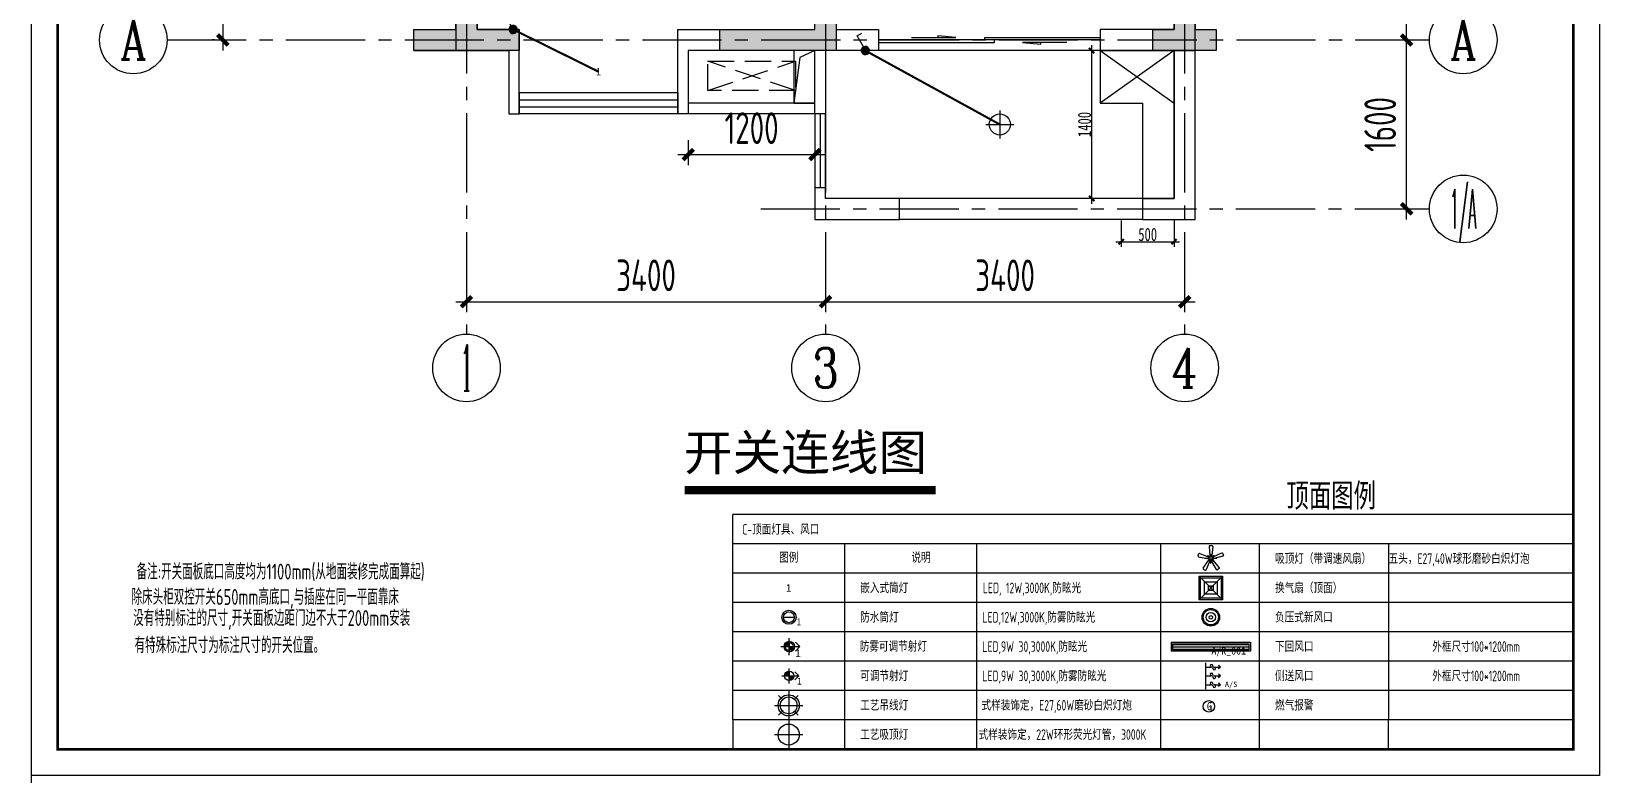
# Model space of a CAD drawing. Header units: millimetres. Extents: x -133666 to 228300, y -346623 to 180165.
# Drawn here: x 22354 to 37204, y -215593 to -208544 of the extents above; entities that cross this region are included whole.
import ezdxf
from ezdxf.enums import TextEntityAlignment as Align

# ---------------------------------------------------------------- set-up
doc = ezdxf.new("R2010")
doc.units = ezdxf.units.MM
doc.header["$LTSCALE"] = 1000
for name, pattern in [('CENTER', [50.8, 31.75, -6.35, 6.35, -6.35]), ('CENTER2', [1.125, 0.75, -0.125, 0.125, -0.125]), ('DASH', [0.35, 0.25, -0.1]), ('DASHED', [19.05, 12.7, -6.35])]:
    doc.linetypes.add(name, pattern=pattern)
doc.layers.get('0').update_dxf_attribs({"linetype": 'CONTINUOUS'})
doc.layers.get('Defpoints').update_dxf_attribs({"color": 6, "linetype": 'CONTINUOUS'})
for name, color, linetype in [('6#轴网(1-4)20181120$0$11 12 17 18 19 20 21 22-ZW$0$AXIS_轴号_A', 8, 'CONTINUOUS'), ('6#轴网(1-4)20181120$0$11 12 17 18 19 20 21 22-ZW$0$AXIS_轴文_A', 8, 'CONTINUOUS'), ('6#轴网(1-4)20181120$0$AXIS_TEXT', 8, 'CONTINUOUS'), ('A-FUR', 8, 'CONTINUOUS'), ('A-洞口', 105, 'CONTINUOUS'), ('A-空调室外机', 5, 'DASH'), ('AE-FLOR', 151, 'CONTINUOUS'), ('AXIS', 253, 'CENTER'), ('BORDER', 7, 'CONTINUOUS'), ('C-顶面灯具、灯带', 22, 'CONTINUOUS'), ('C-顶面设备（风口、换气扇、投影仪）', 7, 'CONTINUOUS'), ('DIM', 3, 'CONTINUOUS'), ('M-机电点位(布局空间)', 7, 'CONTINUOUS'), ('P-平面设备(顶面显示)', 22, 'CONTINUOUS'), ('PUB_HATCH', 8, 'CONTINUOUS'), ('PUB_TEXT', 7, 'CONTINUOUS'), ('W-文字', 35, 'CONTINUOUS'), ('WALL', 2, 'CONTINUOUS'), ('WINDOW', 4, 'CONTINUOUS'), ('ZZ001-PC 轮廓', 30, 'CONTINUOUS'), ('剪力墙', 6, 'CONTINUOUS'), ('栏杆', 142, 'CONTINUOUS')]:
    doc.layers.add(name, color=color, linetype=linetype)
doc.styles.add('6#轴网(1-4)20181120$0$11 12 17 18 19 20 21 22-ZW$0$_TCH_AXIS', font='COMPLEX', dxfattribs={"bigfont": 'GBCBIG'})
doc.styles.add('6#轴网(1-4)20181120$0$COMPLEX', font='COMPLEX')
doc.styles.add('DIM', font='', dxfattribs={"width": 0.7})
doc.styles.get("Standard").update_dxf_attribs({"font": 'tssdeng.shx', "bigfont": 'tssdchn.shx'})
doc.styles.add('WORD-1', font='tssdeng.shx', dxfattribs={"width": 0.7, "bigfont": 'tssdchn.shx'})
doc.styles.add('WORD-2', font='simhei.ttf')
doc.styles.add('XZ', font='', dxfattribs={"width": 0.7})
doc.styles.add('ZZ', font='tssdeng.shx', dxfattribs={"width": 0.7, "bigfont": 'tssdchn.shx'})
doc.styles.add('图框－2', font='tssdeng.shx', dxfattribs={"width": 0.7, "bigfont": 'TSSDCHN.shx'})
doc.styles.add('黑体', font='simhei.ttf')
doc.styles.get('DIM').set_extended_font_data('SimSun')
doc.styles.get('XZ').set_extended_font_data('SimSun')
doc.dimstyles.new('TSSD_100_100', dxfattribs={"dimtxt": 300, "dimasz": 100, "dimexe": 100, "dimexo": 250, "dimgap": 100, "dimtad": 1, "dimdec": 0, "dimzin": 0, "dimdsep": 46, "dimtxsty": 'ZZ', "dimblk": 'ARCHTICK', "dimcen": 0, "dimdle": 100, "dimclrd": 256, "dimclrt": 7, "dimadec": 0, "dimazin": 0, "dimtfac": 1, "dimtdec": 0, "dimtix": 1, "dimtmove": 2, "dimatfit": 3, "dimfxl": 0, "dimtolj": 1, "dimtzin": 0, "dimarcsym": 0})
doc.dimstyles.new('金螳螂1-50', dxfattribs={"dimscale": 50, "dimtxt": 2.5, "dimasz": 1, "dimexe": 1, "dimexo": 1, "dimgap": 0.1, "dimtad": 1, "dimdec": 0, "dimrnd": 5, "dimzin": 0, "dimdsep": 46, "dimtxsty": 'DIM', "dimblk": 'ARCHTICK', "dimcen": 2, "dimdle": 1, "dimclrd": 254, "dimclre": 254, "dimclrt": 30, "dimadec": 0, "dimazin": 0, "dimtfac": 1, "dimtdec": 0, "dimtix": 1, "dimtmove": 2, "dimatfit": 3, "dimldrblk": 'A', "dimfxl": 0, "dimtolj": 1, "dimtzin": 0, "dimarcsym": 0})

# ---------------------------------------------------------------- blocks, each defined once
blk = doc.blocks.new('6#轴网(1-4)20181120$0$_AXISO')
at = {"color": 8}
blk.add_circle((0, 0), 0.5, dxfattribs=at)
at = {"layer": '6#轴网(1-4)20181120$0$AXIS_TEXT', "color": 8, "style": '6#轴网(1-4)20181120$0$COMPLEX', "width": 1.041667}
blk.add_attdef('A', text='', height=0.56, dxfattribs=at).set_placement((-0.25, -0.28), (0.25, -0.28), align=Align.FIT)
blk = doc.blocks.new('_ArchTick')
at = {"color": 0, "linetype": 'ByBlock', "const_width": 0.4}
blk.add_lwpolyline([(-0.5, -0.5), (0.5, 0.5)], dxfattribs=at)
blk = doc.blocks.new('*D354')
at = {"layer": 'Defpoints', "color": 0}
for p in [(3400, -1600), (0, -1725), (3400, -2379)]:
    blk.add_point(p, dxfattribs=at)
at = {"layer": 'DIM', "color": 0, "lineweight": -2}
for p, q in [((3400, -1850), (3400, -2479)), ((0, -1975), (0, -2479))]:
    blk.add_line(p, q, dxfattribs=at)
at = {"layer": 'DIM', "lineweight": -2}
blk.add_line((-100, -2379), (3500, -2379), dxfattribs=at)
at = {"layer": 'DIM', "lineweight": -2, "xscale": 100, "yscale": 100, "zscale": 100, "rotation": 180}
blk.add_blockref('_ArchTick', (0, -2379), dxfattribs=at)
at = {"layer": 'DIM', "lineweight": -2, "xscale": 100, "yscale": 100, "zscale": 100}
blk.add_blockref('_ArchTick', (3400, -2379), dxfattribs=at)
at = {"layer": 'DIM', "color": 7, "insert": (1700, -2129), "char_height": 300, "attachment_point": 5, "style": 'ZZ'}
blk.add_mtext('\\A1;3400', dxfattribs=at)
blk = doc.blocks.new('*D355')
at = {"layer": 'Defpoints', "color": 0}
for p in [(3400, -1600), (6800, -1600), (6800, -2379)]:
    blk.add_point(p, dxfattribs=at)
at = {"layer": 'DIM', "color": 0, "lineweight": -2}
for p, q in [((3400, -1850), (3400, -2479)), ((6800, -1850), (6800, -2479))]:
    blk.add_line(p, q, dxfattribs=at)
at = {"layer": 'DIM', "lineweight": -2}
blk.add_line((3300, -2379), (6900, -2379), dxfattribs=at)
at = {"layer": 'DIM', "lineweight": -2, "xscale": 100, "yscale": 100, "zscale": 100, "rotation": 180}
blk.add_blockref('_ArchTick', (3400, -2379), dxfattribs=at)
at = {"layer": 'DIM', "lineweight": -2, "xscale": 100, "yscale": 100, "zscale": 100}
blk.add_blockref('_ArchTick', (6800, -2379), dxfattribs=at)
at = {"layer": 'DIM', "color": 7, "insert": (5100, -2129), "char_height": 300, "attachment_point": 5, "style": 'ZZ'}
blk.add_mtext('\\A1;3400', dxfattribs=at)
blk = doc.blocks.new('*D357')
at = {"layer": 'Defpoints', "color": 0}
for p in [(-2135, 3800), (-2307, 100), (-2135, 100)]:
    blk.add_point(p, dxfattribs=at)
at = {"layer": 'DIM', "lineweight": -2}
blk.add_line((-2307, 3900), (-2307, 0), dxfattribs=at)
at = {"layer": 'DIM', "color": 0, "lineweight": -2}
for p, q in [((-2385, 3800), (-2407, 3800)), ((-2385, 100), (-2407, 100))]:
    blk.add_line(p, q, dxfattribs=at)
at = {"layer": 'DIM', "lineweight": -2, "xscale": 100, "yscale": 100, "zscale": 100}
for p, rotation in [((-2307, 3800), 90), ((-2307, 100), 270)]:
    blk.add_blockref('_ArchTick', p, dxfattribs=dict(at, rotation=rotation))
at = {"layer": 'DIM', "color": 7, "insert": (-2557, 1950), "char_height": 300, "attachment_point": 5, "rotation": 90, "style": 'ZZ'}
blk.add_mtext('\\A1;3700', dxfattribs=at)
blk = doc.blocks.new('*D359')
at = {"layer": 'Defpoints', "color": 0}
for p in [(8739, 100), (8902, 100), (8739, -1500)]:
    blk.add_point(p, dxfattribs=at)
at = {"layer": 'DIM', "lineweight": -2}
blk.add_line((8902, -1600), (8902, 200), dxfattribs=at)
at = {"layer": 'DIM', "color": 0, "lineweight": -2}
for p, q in [((8989, 100), (9002, 100)), ((8989, -1500), (9002, -1500))]:
    blk.add_line(p, q, dxfattribs=at)
at = {"layer": 'DIM', "lineweight": -2, "xscale": 100, "yscale": 100, "zscale": 100}
for p, rotation in [((8902, 100), 90), ((8902, -1500), 270)]:
    blk.add_blockref('_ArchTick', p, dxfattribs=dict(at, rotation=rotation))
at = {"layer": 'DIM', "color": 7, "insert": (8652, -700), "char_height": 300, "attachment_point": 5, "rotation": 90, "style": 'ZZ'}
blk.add_mtext('\\A1;1600', dxfattribs=at)
blk = doc.blocks.new('*D360')
at = {"layer": 'Defpoints', "color": 0}
for p in [(8739, 3800), (8902, 3800), (8739, 100)]:
    blk.add_point(p, dxfattribs=at)
at = {"layer": 'DIM', "lineweight": -2}
blk.add_line((8902, 0), (8902, 3900), dxfattribs=at)
at = {"layer": 'DIM', "color": 0, "lineweight": -2}
for p, q in [((8989, 3800), (9002, 3800)), ((8989, 100), (9002, 100))]:
    blk.add_line(p, q, dxfattribs=at)
at = {"layer": 'DIM', "lineweight": -2, "xscale": 100, "yscale": 100, "zscale": 100}
for p, rotation in [((8902, 3800), 90), ((8902, 100), 270)]:
    blk.add_blockref('_ArchTick', p, dxfattribs=dict(at, rotation=rotation))
at = {"layer": 'DIM', "color": 7, "insert": (8652, 1950), "char_height": 300, "attachment_point": 5, "rotation": 90, "style": 'ZZ'}
blk.add_mtext('\\A1;3700', dxfattribs=at)
blk = doc.blocks.new('ktswaj')
at = {"linetype": 'DASH'}
blk.add_lwpolyline([(15990, 179083), (15990, 178253), (16268, 178253), (16268, 179083)], close=True, dxfattribs=at)
for points in [[(15990, 179083), (16268, 178253)], [(15990, 178253), (16268, 179083)]]:
    blk.add_lwpolyline(points, dxfattribs=at)
blk = doc.blocks.new('$DorLib2D$00000131')
at = {"color": 0, "linetype": 'Continuous'}
for p, q in [((0.15, 0.125), (0.2319, 0.1973)), ((0.2319, 0.1973), (0.2319, 0.125)), ((-0.5, 0.125), (-0.5, 0)), ((0.0192, 0.125), (-0.5, 0.125)), ((0.0192, 0), (0.0192, 0.125)), ((0.35, 0.125), (0.15, 0.125)), ((-0.5, 0), (0.0192, 0)), ((-0.024, 0), (0.5, 0)), ((-0.024, -0.125), (-0.024, 0)), ((0.5, 0), (0.5, -0.125)), ((-0.35, -0.125), (-0.15, -0.125)), ((-0.2319, -0.1973), (-0.2319, -0.125)), ((-0.15, -0.125), (-0.2319, -0.1973)), ((0.5, -0.125), (-0.024, -0.125))]:
    blk.add_line(p, q, dxfattribs=at)
blk = doc.blocks.new('$TCHSYS$WIN2D')
for p, q in [((-0.5, 0.5), (0.5, 0.5)), ((-0.5, 0.5), (-0.5, -0.5)), ((0.5, 0.5), (0.5, -0.5)), ((0.5, 0.1667), (-0.5, 0.1667)), ((0.5, -0.1667), (-0.5, -0.1667)), ((-0.5, -0.5), (0.5, -0.5))]:
    blk.add_line(p, q)
blk = doc.blocks.new('*D868')
at = {"layer": 'Defpoints', "color": 0}
for p in [(32394, -208726), (32674, -208726), (32674, -210126)]:
    blk.add_point(p, dxfattribs=at)
at = {"layer": 'DIM', "color": 254, "lineweight": -2}
for p, q in [((32594, -208726), (32344, -208726)), ((32394, -210176), (32394, -208676)), ((32594, -210126), (32344, -210126))]:
    blk.add_line(p, q, dxfattribs=at)
at = {"layer": 'DIM', "color": 254, "lineweight": -2, "xscale": 50, "yscale": 50, "zscale": 50}
for p, rotation in [((32394, -208726), 90), ((32394, -210126), 270)]:
    blk.add_blockref('_ArchTick', p, dxfattribs=dict(at, rotation=rotation))
at = {"layer": 'DIM', "color": 30, "insert": (32326, -209426), "char_height": 125, "attachment_point": 5, "rotation": 90, "style": 'DIM'}
blk.add_mtext('\\A1;1400', dxfattribs=at)
blk = doc.blocks.new('A')
for p, q in [((-0.37, 0), (-2.13, 0)), ((-1.44, 1.15), (-1.09, 1.44)), ((-1.44, 1.15), (-0.37, 0)), ((-1.44, -1.15), (-0.37, 0)), ((-1.09, 1.44), (0, 0)), ((-1.09, -1.44), (0, 0)), ((-1.44, -1.15), (-1.09, -1.44))]:
    blk.add_line(p, q)
for points in [[(-1.44, 1.15), (-1.09, 1.44), (-0.37, 0), (0, 0)], [(-1.44, -1.15), (-1.09, -1.44), (-0.37, 0), (0, 0)]]:
    blk.add_solid(points)
blk = doc.blocks.new('*D869')
at = {"layer": 'Defpoints', "color": 0}
for p in [(32674, -210126), (33174, -210126), (33174, -210536)]:
    blk.add_point(p, dxfattribs=at)
at = {"layer": 'DIM', "color": 254, "lineweight": -2}
for p, q in [((32674, -210336), (32674, -210586)), ((33174, -210336), (33174, -210586)), ((32624, -210536), (33224, -210536))]:
    blk.add_line(p, q, dxfattribs=at)
at = {"layer": 'DIM', "color": 254, "lineweight": -2, "xscale": 50, "yscale": 50, "zscale": 50, "rotation": 180}
blk.add_blockref('_ArchTick', (32674, -210536), dxfattribs=at)
at = {"layer": 'DIM', "color": 254, "lineweight": -2, "xscale": 50, "yscale": 50, "zscale": 50}
blk.add_blockref('_ArchTick', (33174, -210536), dxfattribs=at)
at = {"layer": 'DIM', "color": 30, "insert": (32924, -210468), "char_height": 125, "attachment_point": 5, "style": 'DIM'}
blk.add_mtext('\\A1;500', dxfattribs=at)
blk = doc.blocks.new('B20190319225928')
at = {"layer": 'BORDER'}
blk.add_lwpolyline([(0, 0), (0, 29700), (42000, 29700), (42000, 0)], close=True, dxfattribs=at)
at = {"layer": 'BORDER', "const_width": 50}
blk.add_lwpolyline([(2500, 500), (2500, 29200), (41500, 29200), (41500, 500)], close=True, dxfattribs=at)
blk = doc.blocks.new('*U178')
at = {"color": 250}
blk.add_wipeout([(28, -28), (30, -27), (31, -25), (33, -23), (34, -21), (36, -18), (37, -16), (38, -14), (38, -11), (39, -9), (39, -7), (40, -4), (40, -2), (40, 1), (40, 4), (40, 6), (39, 8), (39, 11), (38, 13), (37, 16), (36, 18), (35, 20), (33, 22), (32, 24), (30, 26), (28, 28), (27, 30), (25, 31), (23, 33), (21, 34), (18, 36), (16, 37), (14, 38), (11, 38), (9, 39), (7, 39), (4, 40), (2, 40), (-1, 40), (-4, 40), (-6, 40), (-8, 39), (-11, 39), (-13, 38), (-16, 37), (-18, 36), (-20, 35), (-22, 33), (-24, 32), (-26, 30), (-28, 28), (-30, 27), (-31, 25), (-33, 23), (-34, 21), (-36, 18), (-37, 16), (-38, 14), (-38, 11), (-39, 9), (-39, 7), (-40, 4), (-40, 2), (-40, -1), (-40, -4), (-40, -6), (-39, -8), (-39, -11), (-38, -13), (-37, -16), (-36, -18), (-35, -20), (-33, -22), (-32, -24), (-30, -26), (-28, -28), (-27, -30), (-25, -31), (-23, -33), (-21, -34), (-18, -36), (-16, -37), (-14, -38), (-11, -38), (-9, -39), (-7, -39), (-4, -40), (-2, -40), (1, -40), (4, -40), (6, -40), (8, -39), (11, -39), (13, -38), (16, -37), (18, -36), (20, -35), (22, -33), (24, -32), (26, -30)], dxfattribs=at)
h = blk.add_hatch(color=250)
edge = h.paths.add_edge_path()
edge.add_arc((0, 0), 30, 90, 180)
edge.add_line((-30, 0), (0, 0))
edge.add_line((0, 0), (0, 30))
edge = h.paths.add_edge_path()
edge.add_arc((0, 0), 30, 270, 360)
edge.add_line((30, 0), (0, 0))
edge.add_line((0, 0), (0, -30))
at = {"color": 251}
for p, q in [((-64, 0), (80, 0)), ((-40, 0), (40, 0)), ((0, 25), (0, 64)), ((0, 30), (0, -48)), ((0, -64), (0, 25)), ((80, 0), (46, 34)), ((80, 0), (46, -34))]:
    blk.add_line(p, q, dxfattribs=at)
blk.add_circle((0, 0), 40)
blk.add_circle((0, 0), 30, dxfattribs=at)
at = {"style": 'WORD-2'}
blk.add_attdef('1', (46, -79), '', height=60, dxfattribs=at)
blk = doc.blocks.new('嵌入式筒灯')
at = {"color": 250}
blk.add_wipeout([(42, -43), (45, -40), (47, -37), (49, -34), (51, -31), (53, -28), (55, -24), (56, -21), (58, -17), (58, -13), (59, -10), (60, -6), (60, -2), (60, 1), (60, 5), (59, 9), (59, 13), (58, 16), (57, 20), (55, 23), (54, 27), (52, 30), (50, 33), (48, 36), (45, 39), (43, 42), (40, 45), (37, 47), (34, 49), (31, 51), (28, 53), (24, 55), (21, 56), (17, 58), (13, 58), (10, 59), (6, 60), (2, 60), (-1, 60), (-5, 60), (-9, 59), (-13, 59), (-16, 58), (-20, 57), (-23, 55), (-27, 54), (-30, 52), (-33, 50), (-36, 48), (-39, 45), (-42, 43), (-45, 40), (-47, 37), (-49, 34), (-51, 31), (-53, 28), (-55, 24), (-56, 21), (-58, 17), (-58, 13), (-59, 10), (-60, 6), (-60, 2), (-60, -1), (-60, -5), (-59, -9), (-59, -13), (-58, -16), (-57, -20), (-55, -23), (-54, -27), (-52, -30), (-50, -33), (-48, -36), (-45, -39), (-43, -42), (-40, -45), (-37, -47), (-34, -49), (-31, -51), (-28, -53), (-24, -55), (-21, -56), (-17, -58), (-13, -58), (-10, -59), (-6, -60), (-2, -60), (1, -60), (5, -60), (9, -59), (13, -59), (16, -58), (20, -57), (23, -55), (27, -54), (30, -52), (33, -50), (36, -48), (39, -45)], dxfattribs=at)
at = {"color": 251, "style": 'WORD-2'}
blk.add_attdef('1', text='', height=64, dxfattribs=at).set_placement((0, 0), align=Align.MIDDLE)
blk = doc.blocks.new('*U201')
at = {"color": 250}
blk.add_wipeout([(28, -28), (30, -27), (31, -25), (33, -23), (34, -21), (36, -18), (37, -16), (38, -14), (38, -11), (39, -9), (39, -7), (40, -4), (40, -2), (40, 1), (40, 4), (40, 6), (39, 8), (39, 11), (38, 13), (37, 16), (36, 18), (35, 20), (33, 22), (32, 24), (30, 26), (28, 28), (27, 30), (25, 31), (23, 33), (21, 34), (18, 36), (16, 37), (14, 38), (11, 38), (9, 39), (7, 39), (4, 40), (2, 40), (-1, 40), (-4, 40), (-6, 40), (-8, 39), (-11, 39), (-13, 38), (-16, 37), (-18, 36), (-20, 35), (-22, 33), (-24, 32), (-26, 30), (-28, 28), (-30, 27), (-31, 25), (-33, 23), (-34, 21), (-36, 18), (-37, 16), (-38, 14), (-38, 11), (-39, 9), (-39, 7), (-40, 4), (-40, 2), (-40, -1), (-40, -4), (-40, -6), (-39, -8), (-39, -11), (-38, -13), (-37, -16), (-36, -18), (-35, -20), (-33, -22), (-32, -24), (-30, -26), (-28, -28), (-27, -30), (-25, -31), (-23, -33), (-21, -34), (-18, -36), (-16, -37), (-14, -38), (-11, -38), (-9, -39), (-7, -39), (-4, -40), (-2, -40), (1, -40), (4, -40), (6, -40), (8, -39), (11, -39), (13, -38), (16, -37), (18, -36), (20, -35), (22, -33), (24, -32), (26, -30)], dxfattribs=at)
h = blk.add_hatch(color=250)
edge = h.paths.add_edge_path()
edge.add_arc((0, 0), 40, 90, 180)
edge.add_line((-40, 0), (0, 0))
edge.add_line((0, 0), (0, 40))
edge = h.paths.add_edge_path()
edge.add_arc((0, 0), 40, 270, 360)
edge.add_line((40, 0), (0, 0))
edge.add_line((0, 0), (0, -40))
at = {"color": 251}
for p, q in [((-64, 0), (80, 0)), ((-40, 0), (40, 0)), ((0, -64), (0, 64)), ((0, 40), (0, -40)), ((80, 0), (46, 34)), ((80, 0), (46, -34))]:
    blk.add_line(p, q, dxfattribs=at)
blk.add_circle((0, 0), 40)
at = {"style": 'WORD-2'}
blk.add_attdef('1', (20, -93), '', height=60, dxfattribs=at)
blk = doc.blocks.new('*U226')
at = {"color": 250}
blk.add_wipeout([(70, -71), (75, -67), (79, -62), (82, -57), (86, -51), (89, -46), (92, -40), (94, -35), (96, -29), (97, -22), (99, -16), (100, -10), (100, -4), (100, 2), (100, 9), (99, 15), (98, 21), (96, 27), (94, 33), (92, 39), (89, 45), (86, 50), (83, 56), (79, 61), (75, 66), (71, 70), (67, 75), (62, 79), (57, 82), (51, 86), (46, 89), (40, 92), (35, 94), (29, 96), (22, 97), (16, 99), (10, 100), (4, 100), (-2, 100), (-9, 100), (-15, 99), (-21, 98), (-27, 96), (-33, 94), (-39, 92), (-45, 89), (-50, 86), (-56, 83), (-61, 79), (-66, 75), (-70, 71), (-75, 67), (-79, 62), (-82, 57), (-86, 51), (-89, 46), (-92, 40), (-94, 35), (-96, 29), (-97, 22), (-99, 16), (-100, 10), (-100, 4), (-100, -2), (-100, -9), (-99, -15), (-98, -21), (-96, -27), (-94, -33), (-92, -39), (-89, -45), (-86, -50), (-83, -56), (-79, -61), (-75, -66), (-71, -70), (-67, -75), (-62, -79), (-57, -82), (-51, -86), (-46, -89), (-40, -92), (-35, -94), (-29, -96), (-22, -97), (-16, -99), (-10, -100), (-4, -100), (2, -100), (9, -100), (15, -99), (21, -98), (27, -96), (33, -94), (39, -92), (45, -89), (50, -86), (56, -83), (61, -79), (66, -75)], dxfattribs=at)
at = {"color": 251, "ltscale": 2}
for p, q in [((-133, 0), (133, 0)), ((-98, 94), (-51, 48)), ((0, 133), (0, -133)), ((48, 51), (91, 94)), ((-98, -94), (-51, -48)), ((48, -51), (91, -94))]:
    blk.add_line(p, q, dxfattribs=at)
blk.add_circle((0, 0), 100)
at = {"color": 251}
blk.add_circle((0, 0), 80, dxfattribs=at)
blk = doc.blocks.new('dfdjjfg')
at = {"layer": 'C-顶面灯具、灯带'}
for p, q in [((102369, -78605, 0), (102391, -78566, 0)), ((102754, -78918, 0), (102377, -78638, 0)), ((102848, -78761, 0), (102424, -78556, 0)), ((102866, -78831, 0), (102825, -78901, 0))]:
    blk.add_line(p, q, dxfattribs=at)
at = {"layer": 'C-顶面灯具、灯带', "elevation": 0}
blk.add_lwpolyline([(102355, -78584), (102366, -78564), (102386, -78576), (102374, -78595)], close=True, dxfattribs=at)
at = {"layer": 'C-顶面灯具、灯带'}
for centre, radius, start, end in [((102391, -78617, 0), 25, 150, 236.4665), ((102413, -78579, 0), 25, 63.5335, 150), ((102782, -78876, 0), 49.9, 236.4665, 330), ((102824, -78805, 0), 49.9, 327.80447, 61.33797)]:
    blk.add_arc(centre, radius, start, end, dxfattribs=at)
blk = doc.blocks.new('dfdfhhfqqe')
at = {"layer": 'C-顶面灯具、灯带', "color": 251, "linetype": 'DASHED', "ltscale": 0.02}
for p, q in [((102090, -78696, 0), (102443, -78343, 0)), ((102445, -78696, 0), (102092, -78343, 0)), ((102272, -78770, 0), (102272, -78271, 0)), ((102586, -78520, 0), (101949, -78520, 0))]:
    blk.add_line(p, q, dxfattribs=at)
at = {"layer": 'C-顶面灯具、灯带'}
blk.add_circle((102268, -78520, 0), 117, dxfattribs=at)
at = {"layer": 'C-顶面灯具、灯带', "color": 251}
blk.add_circle((102268, -78520, 0), 94.6, dxfattribs=at)
at = {"layer": 'C-顶面灯具、灯带'}
for p, rotation in [((221725, -127012), 195.4205350051824), ((86130, -206431), 120.3263484312801), ((-23344, -107555), 50.53026438440089), ((178115, 25732), 271.4733682363907), ((40129, 34441), 336.3318596501865)]:
    blk.add_blockref('dfdjjfg', p, dxfattribs=dict(at, rotation=rotation))
blk = doc.blocks.new('*U197')
at = {"color": 251}
blk.add_circle((0, 0), 120, dxfattribs=at)
at = {"color": 250}
blk.add_wipeout([(105, -107), (112, -100), (118, -93), (124, -85), (129, -77), (133, -69), (137, -61), (141, -52), (144, -43), (146, -34), (148, -24), (149, -15), (150, -6), (150, 4), (149, 13), (148, 23), (147, 32), (144, 41), (142, 50), (138, 59), (134, 67), (130, 76), (125, 84), (119, 91), (113, 99), (107, 105), (100, 112), (93, 118), (85, 124), (77, 129), (69, 133), (61, 137), (52, 141), (43, 144), (34, 146), (24, 148), (15, 149), (6, 150), (-4, 150), (-13, 149), (-23, 148), (-32, 147), (-41, 144), (-50, 142), (-59, 138), (-67, 134), (-76, 130), (-84, 125), (-91, 119), (-99, 113), (-105, 107), (-112, 100), (-118, 93), (-124, 85), (-129, 77), (-133, 69), (-137, 61), (-141, 52), (-144, 43), (-146, 34), (-148, 24), (-149, 15), (-150, 6), (-150, -4), (-149, -13), (-148, -23), (-147, -32), (-144, -41), (-142, -50), (-138, -59), (-134, -67), (-130, -76), (-125, -84), (-119, -91), (-113, -99), (-107, -105), (-100, -112), (-93, -118), (-85, -124), (-77, -129), (-69, -133), (-61, -137), (-52, -141), (-43, -144), (-34, -146), (-24, -148), (-15, -149), (-6, -150), (4, -150), (13, -149), (23, -148), (32, -147), (41, -144), (50, -142), (59, -138), (67, -134), (76, -130), (84, -125), (91, -119), (99, -113)], dxfattribs=at)
at = {"color": 251, "ltscale": 2}
for p, q in [((-200, 0), (200, 0)), ((0, 200), (0, -200))]:
    blk.add_line(p, q, dxfattribs=at)
blk.add_circle((0, 0), 150)
blk = doc.blocks.new('DIFF-WLL')
at = {"color": 7, "linetype": 'ByBlock'}
for p, q in [((0, 0), (2.05, 0)), ((5, 0), (4.28, 0.61)), ((4.28, 0.61), (4.76, 0)), ((2.95, 0), (4.76, 0)), ((5, 0), (4.28, -0.61)), ((4.28, -0.61), (4.76, 0))]:
    blk.add_line(p, q, dxfattribs=at)
for centre, radius, start, end in [((2.06, 0.44), 0.443, 4.4518, 269.236), ((-3.48, 0.01), 5.99, 356.4344, 4.4518), ((2.94, -0.44), 0.443, 169.2229, 89.236)]:
    blk.add_arc(centre, radius, start, end, dxfattribs=at)
blk = doc.blocks.new('*U792')
at = {"color": 251}
blk.add_line((0, 300), (0, 0), dxfattribs=at)
at = {"color": 251, "xscale": 34.56325301062316, "yscale": 34.56325301062316, "zscale": 34.56325301062316}
for p in [(0, 250), (0, 150), (0, 50)]:
    blk.add_blockref('DIFF-WLL', p, dxfattribs=at)
at = {"style": 'WORD-2'}
blk.add_attdef('A/S', (222, 25), '', height=60, dxfattribs=at)
blk = doc.blocks.new('A$C5F6C08B0')
at = {"color": 251}
for radius in [100, 86.7, 53.3, 20]:
    blk.add_circle((100, 100), radius, dxfattribs=at)
blk = doc.blocks.new('防水筒灯')
at = {"color": 250}
blk.add_wipeout([(42, -43), (45, -40), (47, -37), (49, -34), (51, -31), (53, -28), (55, -24), (56, -21), (58, -17), (58, -13), (59, -10), (60, -6), (60, -2), (60, 1), (60, 5), (59, 9), (59, 13), (58, 16), (57, 20), (55, 23), (54, 27), (52, 30), (50, 33), (48, 36), (45, 39), (43, 42), (40, 45), (37, 47), (34, 49), (31, 51), (28, 53), (24, 55), (21, 56), (17, 58), (13, 58), (10, 59), (6, 60), (2, 60), (-1, 60), (-5, 60), (-9, 59), (-13, 59), (-16, 58), (-20, 57), (-23, 55), (-27, 54), (-30, 52), (-33, 50), (-36, 48), (-39, 45), (-42, 43), (-45, 40), (-47, 37), (-49, 34), (-51, 31), (-53, 28), (-55, 24), (-56, 21), (-58, 17), (-58, 13), (-59, 10), (-60, 6), (-60, 2), (-60, -1), (-60, -5), (-59, -9), (-59, -13), (-58, -16), (-57, -20), (-55, -23), (-54, -27), (-52, -30), (-50, -33), (-48, -36), (-45, -39), (-43, -42), (-40, -45), (-37, -47), (-34, -49), (-31, -51), (-28, -53), (-24, -55), (-21, -56), (-17, -58), (-13, -58), (-10, -59), (-6, -60), (-2, -60), (1, -60), (5, -60), (9, -59), (13, -59), (16, -58), (20, -57), (23, -55), (27, -54), (30, -52), (33, -50), (36, -48), (39, -45)], dxfattribs=at)
at = {"color": 251}
blk.add_line((-44, 0), (48, 0), dxfattribs=at)
blk.add_circle((2, 0), 60.3)
blk.add_circle((2, 0), 46.3, dxfattribs=at)
at = {"style": 'WORD-2'}
blk.add_attdef('1', (66, -68), '', height=60, dxfattribs=at)
blk = doc.blocks.new('换气扇（顶面）')
at = {"color": 251}
for p, q in [((-100, -100), (100, 100)), ((100, -100), (-100, 100))]:
    blk.add_line(p, q, dxfattribs=at)
blk.add_lwpolyline([(-100, 100), (100, 100), (100, -100), (-100, -100)], close=True)
for points in [[(-87, 87), (87, 87), (87, -87), (-87, -87)], [(-53, 53), (53, 53), (53, -53), (-53, -53)], [(-20, 20), (20, 20), (20, -20), (-20, -20)]]:
    blk.add_lwpolyline(points, close=True, dxfattribs=at)
blk = doc.blocks.new('A$C40BE60D6')
blk.add_circle((180, 180), 180)
at = {"style": '图框－2', "width": 0.7}
blk.add_text('G', height=259, dxfattribs=at).set_placement((127, 54))
at = {"ltscale": 0.15, "insert": (122, 310), "char_height": 250, "attachment_point": 1, "style": 'DIM'}
blk.add_mtext_dynamic_manual_height_columns('G', width=119.17, gutter_width=25, heights=[0], dxfattribs=at)
blk = doc.blocks.new('单联单控开关 暗装')
at = {"linetype": 'Continuous'}
h = blk.add_hatch(color=256, dxfattribs=at)
edge = h.paths.add_edge_path()
edge.add_ellipse((0, 0), major_axis=(-26.5, 8.4), ratio=1, start_angle=0, end_angle=360, ccw=False)
for p, q in [((-54, 100), (-23, 117)), ((-13, 25), (-54, 100))]:
    blk.add_line(p, q)
at = {"linetype": 'Continuous', "extrusion": (0, 0, -1)}
blk.add_ellipse((0, 0), major_axis=(-26.5, 8.4), ratio=1, start_param=1.546417, end_param=7.829602, dxfattribs=at)
blk = doc.blocks.new('*D894')
at = {"layer": 'Defpoints', "color": 0}
for p in [(28574, -209326), (29774, -209326), (29774, -209711)]:
    blk.add_point(p, dxfattribs=at)
at = {"layer": 'DIM', "color": 0, "lineweight": -2}
for p, q in [((28574, -209576), (28574, -209811)), ((29774, -209576), (29774, -209811))]:
    blk.add_line(p, q, dxfattribs=at)
at = {"layer": 'DIM', "lineweight": -2}
blk.add_line((28474, -209711), (29874, -209711), dxfattribs=at)
at = {"layer": 'DIM', "lineweight": -2, "xscale": 100, "yscale": 100, "zscale": 100, "rotation": 180}
blk.add_blockref('_ArchTick', (28574, -209711), dxfattribs=at)
at = {"layer": 'DIM', "lineweight": -2, "xscale": 100, "yscale": 100, "zscale": 100}
blk.add_blockref('_ArchTick', (29774, -209711), dxfattribs=at)
at = {"layer": 'DIM', "color": 7, "insert": (29174, -209461), "char_height": 300, "attachment_point": 5, "style": 'ZZ'}
blk.add_mtext('\\A1;1200', dxfattribs=at)
blk = doc.blocks.new('B20190222125856')
at = {"layer": 'AXIS', "linetype": 'CENTER2'}
for p, q in [((0, 11781), (0, -2685.7)), ((3400, 11781), (3400, -2685.7)), ((6800, 11781), (6800, -2685.7)), ((-2834.7, 100), (9118.1, 100)), ((2786.3, -1500), (9118.1, -1500))]:
    blk.add_line(p, q, dxfattribs=at)
at = {"layer": '6#轴网(1-4)20181120$0$11 12 17 18 19 20 21 22-ZW$0$AXIS_轴号_A', "color": 6}
ref = blk.add_blockref('6#轴网(1-4)20181120$0$_AXISO', (-3154.7, 100), dxfattribs=dict(at, xscale=640, yscale=640, zscale=640))
ref.add_attrib('A', 'A', dxfattribs={"layer": '6#轴网(1-4)20181120$0$11 12 17 18 19 20 21 22-ZW$0$AXIS_轴文_A', "height": 372.8, "style": '6#轴网(1-4)20181120$0$11 12 17 18 19 20 21 22-ZW$0$_TCH_AXIS', "width": 0.777778}).set_placement((-3278.9, -86.4), (-3030.4, -86.4), align=Align.FIT)
ref = blk.add_blockref('6#轴网(1-4)20181120$0$_AXISO', (9438.1, 100), dxfattribs=dict(at, xscale=640, yscale=640, zscale=640))
ref.add_attrib('A', 'A', dxfattribs={"layer": '6#轴网(1-4)20181120$0$11 12 17 18 19 20 21 22-ZW$0$AXIS_轴文_A', "height": 372.8, "style": '6#轴网(1-4)20181120$0$11 12 17 18 19 20 21 22-ZW$0$_TCH_AXIS', "width": 0.777778}).set_placement((9313.9, -86.4), (9562.4, -86.4), align=Align.FIT)
ref = blk.add_blockref('6#轴网(1-4)20181120$0$_AXISO', (9438.1, -1500), dxfattribs=dict(at, xscale=640, yscale=640, zscale=640))
ref.add_attrib('A', '1/A', dxfattribs={"layer": '6#轴网(1-4)20181120$0$11 12 17 18 19 20 21 22-ZW$0$AXIS_轴文_A', "height": 372.76, "style": '6#轴网(1-4)20181120$0$11 12 17 18 19 20 21 22-ZW$0$_TCH_AXIS', "width": 0.254545}).set_placement((9313.9, -1686.4), (9562.4, -1686.4), align=Align.FIT)
at = {"layer": '6#轴网(1-4)20181120$0$11 12 17 18 19 20 21 22-ZW$0$AXIS_轴号_A'}
ref = blk.add_blockref('6#轴网(1-4)20181120$0$_AXISO', (0, -3005.7), dxfattribs=dict(at, xscale=640, yscale=640, zscale=640))
ref.add_attrib('A', '1', dxfattribs={"layer": '6#轴网(1-4)20181120$0$11 12 17 18 19 20 21 22-ZW$0$AXIS_轴文_A', "height": 435.8, "style": '6#轴网(1-4)20181120$0$11 12 17 18 19 20 21 22-ZW$0$_TCH_AXIS', "width": 0.555556}).set_placement((-51.9, -3223.6), (51.9, -3223.6), align=Align.FIT)
ref = blk.add_blockref('6#轴网(1-4)20181120$0$_AXISO', (3400, -3005.7), dxfattribs=dict(at, xscale=640, yscale=640, zscale=640))
ref.add_attrib('A', '3', dxfattribs={"layer": '6#轴网(1-4)20181120$0$11 12 17 18 19 20 21 22-ZW$0$AXIS_轴文_A', "height": 372.8, "style": '6#轴网(1-4)20181120$0$11 12 17 18 19 20 21 22-ZW$0$_TCH_AXIS'}).set_placement((3275.7, -3192.1), (3524.3, -3192.1), align=Align.FIT)
ref = blk.add_blockref('6#轴网(1-4)20181120$0$_AXISO', (6800, -3005.7), dxfattribs=dict(at, xscale=640, yscale=640, zscale=640))
ref.add_attrib('A', '4', dxfattribs={"layer": '6#轴网(1-4)20181120$0$11 12 17 18 19 20 21 22-ZW$0$AXIS_轴文_A', "height": 372.8, "style": '6#轴网(1-4)20181120$0$11 12 17 18 19 20 21 22-ZW$0$_TCH_AXIS', "width": 0.875}).set_placement((6675.7, -3192.1), (6924.3, -3192.1), align=Align.FIT)
at = {"layer": 'DIM'}
for base, p1, p2, picture, middle in [((-2307.2, 100), (-2134.7, 3800), (-2134.7, 100), '*D357', (-2557.2, 1950)), ((8902.1, 3800), (8738.9, 100), (8738.9, 3800), '*D360', (8652.1, 1950)), ((8902.1, 100), (8738.9, -1500), (8738.9, 100), '*D359', (8652.1, -700))]:
    dim = blk.add_linear_dim(base=base, p1=p1, p2=p2, angle=90, dimstyle='TSSD_100_100', dxfattribs=at)
    dim.commit()
    dim.dimension.update_dxf_attribs({"geometry": picture, "text_midpoint": middle})
for base, p1, p2, picture, middle in [((3400, -2379.1), (0, -1724.9), (3400, -1600), '*D354', (1700, -2129.1)), ((6800, -2379.1), (3400, -1600), (6800, -1600), '*D355', (5100, -2129.1))]:
    dim = blk.add_linear_dim(base=base, p1=p1, p2=p2, dimstyle='TSSD_100_100', dxfattribs=at)
    dim.commit()
    dim.dimension.update_dxf_attribs({"geometry": picture, "text_midpoint": middle})

msp = doc.modelspace()

# ---------------------------------------------------------------- hatches: boundary and pattern name
h = msp.add_hatch()
h.set_pattern_fill('ANSI31', color=250, scale=6.6668, angle=315, style=0)
h.set_pattern_definition([(0, (34147.077, -214457.877), (7e-15, 21.1671), [])])
h.paths.add_polyline_path([(33883.6, -214400.1), (33883.6, -214343.7), (33160.5, -214343.7), (33160.5, -214400.1)])
at = {"layer": 'PUB_HATCH'}
for points in [[(25974, -208725.7), (25974, -208525.7), (26374, -208525.7), (26374, -207075.7), (26574, -207075.7), (26574, -208525.7), (26974, -208525.7), (26974, -208725.7)], [(29774, -208525.7), (29774, -207075.7), (29974, -207075.7), (29974, -208725.7), (28874, -208725.7), (28874, -208525.7)], [(32974, -208725.7), (32974, -208525.7), (33174, -208525.7), (33174, -207075.7), (33374, -207075.7), (33374, -208525.7), (33574, -208525.7), (33574, -208725.7)]]:
    msp.add_hatch(color=256, dxfattribs=at).paths.add_polyline_path(points)

# ---------------------------------------------------------------- linework, layer by layer
msp.add_line((33147.1, -214330.2), (33147.1, -214413.6))
at = {"color": 251}
msp.add_line((33160.5, -214343.7), (33160.5, -214400.1), dxfattribs=at)
msp.add_lwpolyline([(33147.1, -214330.2), (33897.1, -214330.2), (33897.1, -214413.6), (33147.1, -214413.6)])
msp.add_lwpolyline([(33147.1, -214330.2), (33897.1, -214330.2), (33897.1, -214413.6), (33147.1, -214413.6)])
msp.add_lwpolyline([(33160.5, -214343.7), (33883.6, -214343.7), (33883.6, -214400.1), (33160.5, -214400.1)], dxfattribs=at)
msp.add_lwpolyline([(33160.5, -214343.7), (33883.6, -214343.7), (33883.6, -214400.1), (33160.5, -214400.1)], dxfattribs=at)
at = {"layer": 'A-FUR'}
for p, q in [((33174, -208725.7), (32474, -209225.7)), ((32474, -208725.7), (33174, -209225.7))]:
    msp.add_line(p, q, dxfattribs=at)
msp.add_lwpolyline([(32474, -208725.7), (32474, -209225.7), (32874, -209225.7), (32874, -210125.7), (33174, -210125.7), (33174, -208725.7)], close=True, dxfattribs=at)
at = {"layer": 'A-洞口'}
msp.add_lwpolyline([(29574, -208725.7), (29574, -209225.7), (29774, -209225.7), (29774, -208725.7)], close=True, dxfattribs=at)
msp.add_lwpolyline([(29774, -208725.7), (29631.1, -208791.6), (29574, -209225.7)], dxfattribs=at)
at = {"layer": 'AE-FLOR'}
for points in [[(29774, -209325.7), (29774, -210025.7)], [(29874, -210025.7), (29874, -209325.7)], [(32874, -210125.7), (30574, -210125.7)], [(32874, -210325.7), (30574, -210325.7)]]:
    msp.add_lwpolyline(points, dxfattribs=at)
at = {"layer": 'C-顶面设备（风口、换气扇、投影仪）', "color": 7}
msp.add_circle((33522.1, -214093), 83.3, dxfattribs=at)
at = {"layer": 'PUB_TEXT', "const_width": 80}
msp.add_lwpolyline([(28541.1, -212888.5), (30915.6, -212888.5)], dxfattribs=at)
at = {"layer": 'W-文字', "color": 249}
for p, q in [((36953.8, -213120.8), (28997.2, -213120.8)), ((36953.8, -213120.8), (36953.8, -215065.2)), ((36953.8, -213398.6), (28997.2, -213398.6)), ((30052.8, -213398.6), (30052.8, -215065.2)), ((31302.8, -213398.6), (31302.8, -215065.2)), ((33981, -213398.6), (33981, -215065.2)), ((35203.8, -213398.6), (35203.8, -215065.2)), ((36953.8, -215065.2), (28997.2, -215065.2)), ((30052.8, -215065.2), (30052.8, -215343)), ((31302.8, -215065.2), (31302.8, -215343)), ((36953.8, -215065.2), (33045.4, -215065.2)), ((33045.4, -215065.2), (33045.4, -215343)), ((33981, -215065.2), (33981, -215343))]:
    msp.add_line(p, q, dxfattribs=at)
at = {"layer": 'WALL'}
for points in [[(33374, -208625.7), (33374, -199725.7), (33074, -199725.7), (33074, -199925.7), (33174, -199925.7), (33174, -208525.7), (32474, -208525.7), (32474, -208725.7), (33174, -208725.7), (33174, -210125.7), (32874, -210125.7), (32874, -210325.7), (33374, -210325.7)], [(29874, -210125.7), (29874, -210025.7), (29774, -210025.7), (29774, -210325.7), (30574, -210325.7), (30574, -210125.7)]]:
    msp.add_lwpolyline(points, close=True, dxfattribs=at)
for points in [[(26974, -209125.7), (26974, -208525.7), (26574, -208525.7), (26574, -205025.7), (28824, -205025.7), (28824, -204925.7), (28774, -204925.7), (28774, -204825.7), (28674, -204825.7), (28674, -204925.7), (26574, -204925.7), (26574, -202225.7), (26374, -202225.7), (26374, -208725.7), (26874, -208725.7), (26874, -209325.7), (26974, -209325.7), (26974, -209125.7)], [(29974, -207075.7), (29974, -208525.7), (30374, -208525.7), (30374, -208725.7), (29874, -208725.7), (29874, -209325.7), (29774, -209325.7), (29774, -208725.7), (28574, -208725.7), (28574, -209325.7), (28474, -209325.7), (28474, -209125.7), (28474, -208525.7), (29774, -208525.7), (29774, -207075.7)]]:
    msp.add_lwpolyline(points, dxfattribs=at)
at = {"layer": 'WINDOW'}
msp.add_line((32474, -208725.7), (30374, -208725.7), dxfattribs=at)
at = {"layer": 'ZZ001-PC 轮廓'}
msp.add_xline((22353.8, -133793.6), (0, 1), dxfattribs=at)
at = {"layer": '剪力墙', "elevation": 0}
for points in [[(25974, -208725.7), (25974, -208525.7), (26374, -208525.7), (26374, -207075.7), (26574, -207075.7), (26574, -208525.7), (26974, -208525.7), (26974, -208725.7), (25974, -208725.7), (26574, -208725.7)], [(32974, -208725.7), (32974, -208525.7), (33174, -208525.7), (33174, -207075.7), (33374, -207075.7), (33374, -208525.7), (33574, -208525.7), (33574, -208725.7), (32974, -208725.7), (33374, -208725.7)]]:
    msp.add_lwpolyline(points, dxfattribs=at)
msp.add_lwpolyline([(29774, -208525.7), (29774, -207075.7), (29974, -207075.7), (29974, -208725.7), (28874, -208725.7), (28874, -208525.7)], close=True, dxfattribs=at)
at = {"layer": '栏杆'}
for points in [[(29774, -209225.7), (28574, -209225.7)], [(29774, -209325.7), (28574, -209325.7)], [(29824, -209325.7), (29824, -210025.7)]]:
    msp.add_lwpolyline(points, dxfattribs=at)

# ---------------------------------------------------------------- block references
at = {"layer": 'A-空调室外机', "extrusion": (0, 0, -1), "zscale": -1, "rotation": 90}
msp.add_blockref('ktswaj', (149494, -225094.2), dxfattribs=at)
at = {"layer": 'C-顶面灯具、灯带', "xscale": 0.1800035982159898, "yscale": 0.1800035987980664, "zscale": 0.180003598023043}
msp.add_blockref('dfdfhhfqqe', (15113.5, -199403.5, 0), dxfattribs=at)
at = {"layer": 'C-顶面设备（风口、换气扇、投影仪）', "color": 7}
for name, p, xscale, yscale, zscale in [('换气扇（顶面）', (33522.1, -213816.4), 1.111111111240461, 1.111111111240461, 1.111111111111111), ('A$C5F6C08B0', (33438.7, -214176.4), 0.8333499907166697, 0.8333499904256314, 0.8333499908474213), ('A$C40BE60D6', (33449.5, -214990.6), 0.2999999999883585, 0.2999999991152436, 0.3)]:
    msp.add_blockref(name, p, dxfattribs=dict(at, xscale=xscale, yscale=yscale, zscale=zscale))
at = {"layer": 'C-顶面设备（风口、换气扇、投影仪）', "color": 7, "xscale": 0.8333499907166697, "yscale": 0.8333499904256314, "zscale": 0.8333499908474213}
msp.add_blockref('*U792', (33470.5, -214773.6), dxfattribs=at).add_auto_attribs({'A/S': 'A/S'})
at = {"layer": 'DIM'}
msp.add_blockref('B20190222125856', (26474, -208725.7), dxfattribs=at)
at = {"layer": 'M-机电点位(布局空间)', "color": 7, "xscale": 1.396369439447881, "yscale": 1.396369439433329, "zscale": 1.396369439446264}
for p in [(26915.7, -208525.7), (30250, -208725.7)]:
    msp.add_blockref('单联单控开关 暗装', p, dxfattribs=at)
at = {"layer": 'WALL', "xscale": 0.5, "yscale": 0.5, "zscale": 0.5, "rotation": 270}
msp.add_blockref('B20190319225928', (22353.8, -194593), dxfattribs=at)
at = {"layer": 'WINDOW', "yscale": 200}
for name, p, xscale, zscale in [('$DorLib2D$00000131', (31424, -208625.7), -2100, 2100), ('$TCHSYS$WIN2D', (27724, -209225.7), -1500, 1500)]:
    msp.add_blockref(name, p, dxfattribs=dict(at, xscale=xscale, zscale=zscale))

# ---------------------------------------------------------------- texts
at = {"style": 'WORD-2', "flags": 1}
msp.add_attdef('A/R_001', (33527.4, -214446.2), 'A/S', height=68.93, dxfattribs=at)
at = {"layer": 'C-顶面设备（风口、换气扇、投影仪）', "width": 0.7}
for s, p in [('备注:开关面板底口高度均为1100mm(从地面装修完成面算起)', (23350.3, -213735.6)), ('除床头柜双控开关650mm高底口,与插座在同一平面靠床', (23303.1, -213975.7)), ('没有特别标注的尺寸,开关面板边距门边不大于200mm安装', (23318.8, -214175.4)), ('有特殊标注尺寸为标注尺寸的开关位置。', (23330.7, -214432.7))]:
    msp.add_text(s, height=150, dxfattribs=at).set_placement(p)
at = {"layer": 'P-平面设备(顶面显示)', "color": 22, "style": 'WORD-1', "width": 0.7}
msp.add_text('C-顶面灯具、风口', height=100, dxfattribs=at).set_placement((29084.9, -213261), align=Align.MIDDLE_LEFT)
at = {"layer": 'PUB_TEXT', "style": '黑体'}
msp.add_text('开关连线图', height=337.59, dxfattribs=at).set_placement((28532.8, -212700.6))
at = {"layer": 'W-文字', "color": 35, "ltscale": 1000, "style": 'XZ', "width": 0.7}
msp.add_text('顶面图例', height=222.22, dxfattribs=at).set_placement((34238.1, -213049.4, 1810.4))
at = {"layer": 'W-文字', "color": 35, "style": 'WORD-1', "width": 0.7}
for s, p in [('图例', (29525, -213527.2)), ('说明', (30778.1, -213527.2))]:
    msp.add_text(s, height=100, dxfattribs=at).set_placement(p, align=Align.MIDDLE_CENTER)
for s, p in [('吸顶灯（带调速风扇）', (34130.2, -213537.5)), ('五头，E27,40W球形磨砂白炽灯泡', (35205.7, -213537.5)), ('嵌入式筒灯', (30201.9, -213815.2)), ('LED, 12W,3000K,防眩光', (31363.5, -213815.2)), ('换气扇（顶面）', (34130.2, -213815.2)), ('防水筒灯', (30201.9, -214093)), ('LED,12W,3000K,防雾防眩光', (31358.6, -214093)), ('负压式新风口', (34130.2, -214093)), ('防雾可调节射灯', (30197.7, -214368.4)), ('LED,9W 30,3000K,防眩光', (31358.6, -214370.8)), ('下回风口', (34130.2, -214370.8)), ('外框尺寸100*1200mm', (35619.3, -214370.8)), ('可调节射灯', (30201.9, -214648.6)), ('LED,9W 30,3000K,防雾防眩光', (31358.6, -214648.6)), ('侧送风口', (34130.2, -214648.6)), ('外框尺寸100*1200mm', (35619.3, -214648.6)), ('工艺吊线灯', (30201.9, -214926.4)), ('式样装饰定，E27,60W磨砂白炽灯炮', (31350.7, -214926.4)), ('燃气报警', (34130.2, -214926.4)), ('工艺吸顶灯', (30201.9, -215204.1)), ('式样装饰定，22W环形荧光灯管，3000K', (31323.4, -215204.1))]:
    msp.add_text(s, height=100, dxfattribs=at).set_placement(p, align=Align.MIDDLE_LEFT)

# ---------------------------------------------------------------- dimensions: what is measured, and where the dimension line sits
at = {"layer": 'DIM'}
dim = msp.add_linear_dim(base=(32393.5, -208725.7), p1=(32674, -210125.7), p2=(32674, -208725.7), angle=90, dimstyle='金螳螂1-50', dxfattribs=at)
dim.commit()
dim.dimension.update_dxf_attribs({"geometry": '*D868', "text_midpoint": (32326, -209425.7)})
for base, p1, p2, dimstyle, picture, middle in [((29774, -209710.8), (28574, -209325.7), (29774, -209325.7), 'TSSD_100_100', '*D894', (29174, -209460.8)), ((33174, -210536), (32674, -210125.7), (33174, -210125.7), '金螳螂1-50', '*D869', (32924, -210468.5))]:
    dim = msp.add_linear_dim(base=base, p1=p1, p2=p2, dimstyle=dimstyle, dxfattribs=at)
    dim.commit()
    dim.dimension.update_dxf_attribs({"geometry": picture, "text_midpoint": middle})

# ---------------------------------------------------------------- next in the draw order: block references
at = {"layer": 'C-顶面灯具、灯带'}
for name, p, xscale, yscale, zscale in [('嵌入式筒灯', (27724, -208925.7), 1.111111111240461, 1.111111111240461, 1.111111111111111), ('嵌入式筒灯', (29525, -213815.2), 1.111111111240461, 1.111111111240461, 1.111111111111111), ('防水筒灯', (29525, -214093), 1.111111111240461, 1.111111111240461, 1.111111111111111), ('*U178', (29530.7, -214370.8), 1.25, 1.25, 1.25)]:
    msp.add_blockref(name, p, dxfattribs=dict(at, xscale=xscale, yscale=yscale, zscale=zscale)).add_auto_attribs({'1': '1'})
at = {"layer": 'C-顶面灯具、灯带', "xscale": 0.6666799925733358, "yscale": 0.6666799925733358, "zscale": 0.6666799926779371}
msp.add_blockref('*U197', (31524, -209425.7), dxfattribs=at)
at = {"layer": 'C-顶面灯具、灯带'}
ref = msp.add_blockref('*U201', (29530.7, -214648.6), dxfattribs=dict(at, xscale=1.111111111240461, yscale=1.111111111240461, zscale=1.111111111111111))
ref.add_attrib('1', '1', (29605.1, -214730.1), dxfattribs={"layer": '0', "height": 66.7, "style": 'WORD-2'})

# ---------------------------------------------------------------- next in the draw order: linework, layer by layer
at = {"layer": 'C-顶面设备（风口、换气扇、投影仪）', "const_width": 20}
for points in [[(26915.7, -208525.7), (27724, -208925.7)], [(30250, -208725.7), (31524, -209425.7)]]:
    msp.add_lwpolyline(points, dxfattribs=at)
at = {"layer": 'W-文字', "color": 249}
for p, q in [((36953.8, -213676.4), (28997.2, -213676.4)), ((36953.8, -213954.1), (28997.2, -213954.1)), ((36953.8, -214231.9), (28997.2, -214231.9)), ((36953.8, -214509.7), (28997.2, -214509.7))]:
    msp.add_line(p, q, dxfattribs=at)

# ---------------------------------------------------------------- next in the draw order: block references
at = {"layer": 'C-顶面灯具、灯带', "xscale": 1.000019989151042, "yscale": 1.00001998944208, "zscale": 1.000019989016906}
msp.add_blockref('*U226', (29525, -214927.5), dxfattribs=at)

# ---------------------------------------------------------------- next in the draw order: linework, layer by layer
at = {"layer": 'W-文字', "color": 249}
msp.add_line((36953.8, -214787.5), (28997.2, -214787.5), dxfattribs=at)

# ---------------------------------------------------------------- next in the draw order: block references
at = {"layer": 'C-顶面灯具、灯带', "xscale": 0.6666799925733358, "yscale": 0.6666799925733358, "zscale": 0.6666799926779371}
msp.add_blockref('*U197', (29525, -215204.1), dxfattribs=at)

# ---------------------------------------------------------------- next in the draw order: linework, layer by layer
at = {"layer": 'W-文字', "color": 249}
for p, q in [((33045.4, -215065.2), (28997.2, -215065.2)), ((36953.8, -215343), (28997.2, -215343))]:
    msp.add_line(p, q, dxfattribs=at)
msp.add_lwpolyline([(33045.4, -213398.6), (33045.4, -215065.2), (28997.2, -215065.2), (28997.2, -213120.8)], dxfattribs=at)
msp.add_lwpolyline([(28997.2, -215343), (35203.8, -215343), (35203.8, -215065.2), (28997.2, -215065.2)], close=True, dxfattribs=at)

doc.saveas('drawing.dxf')
